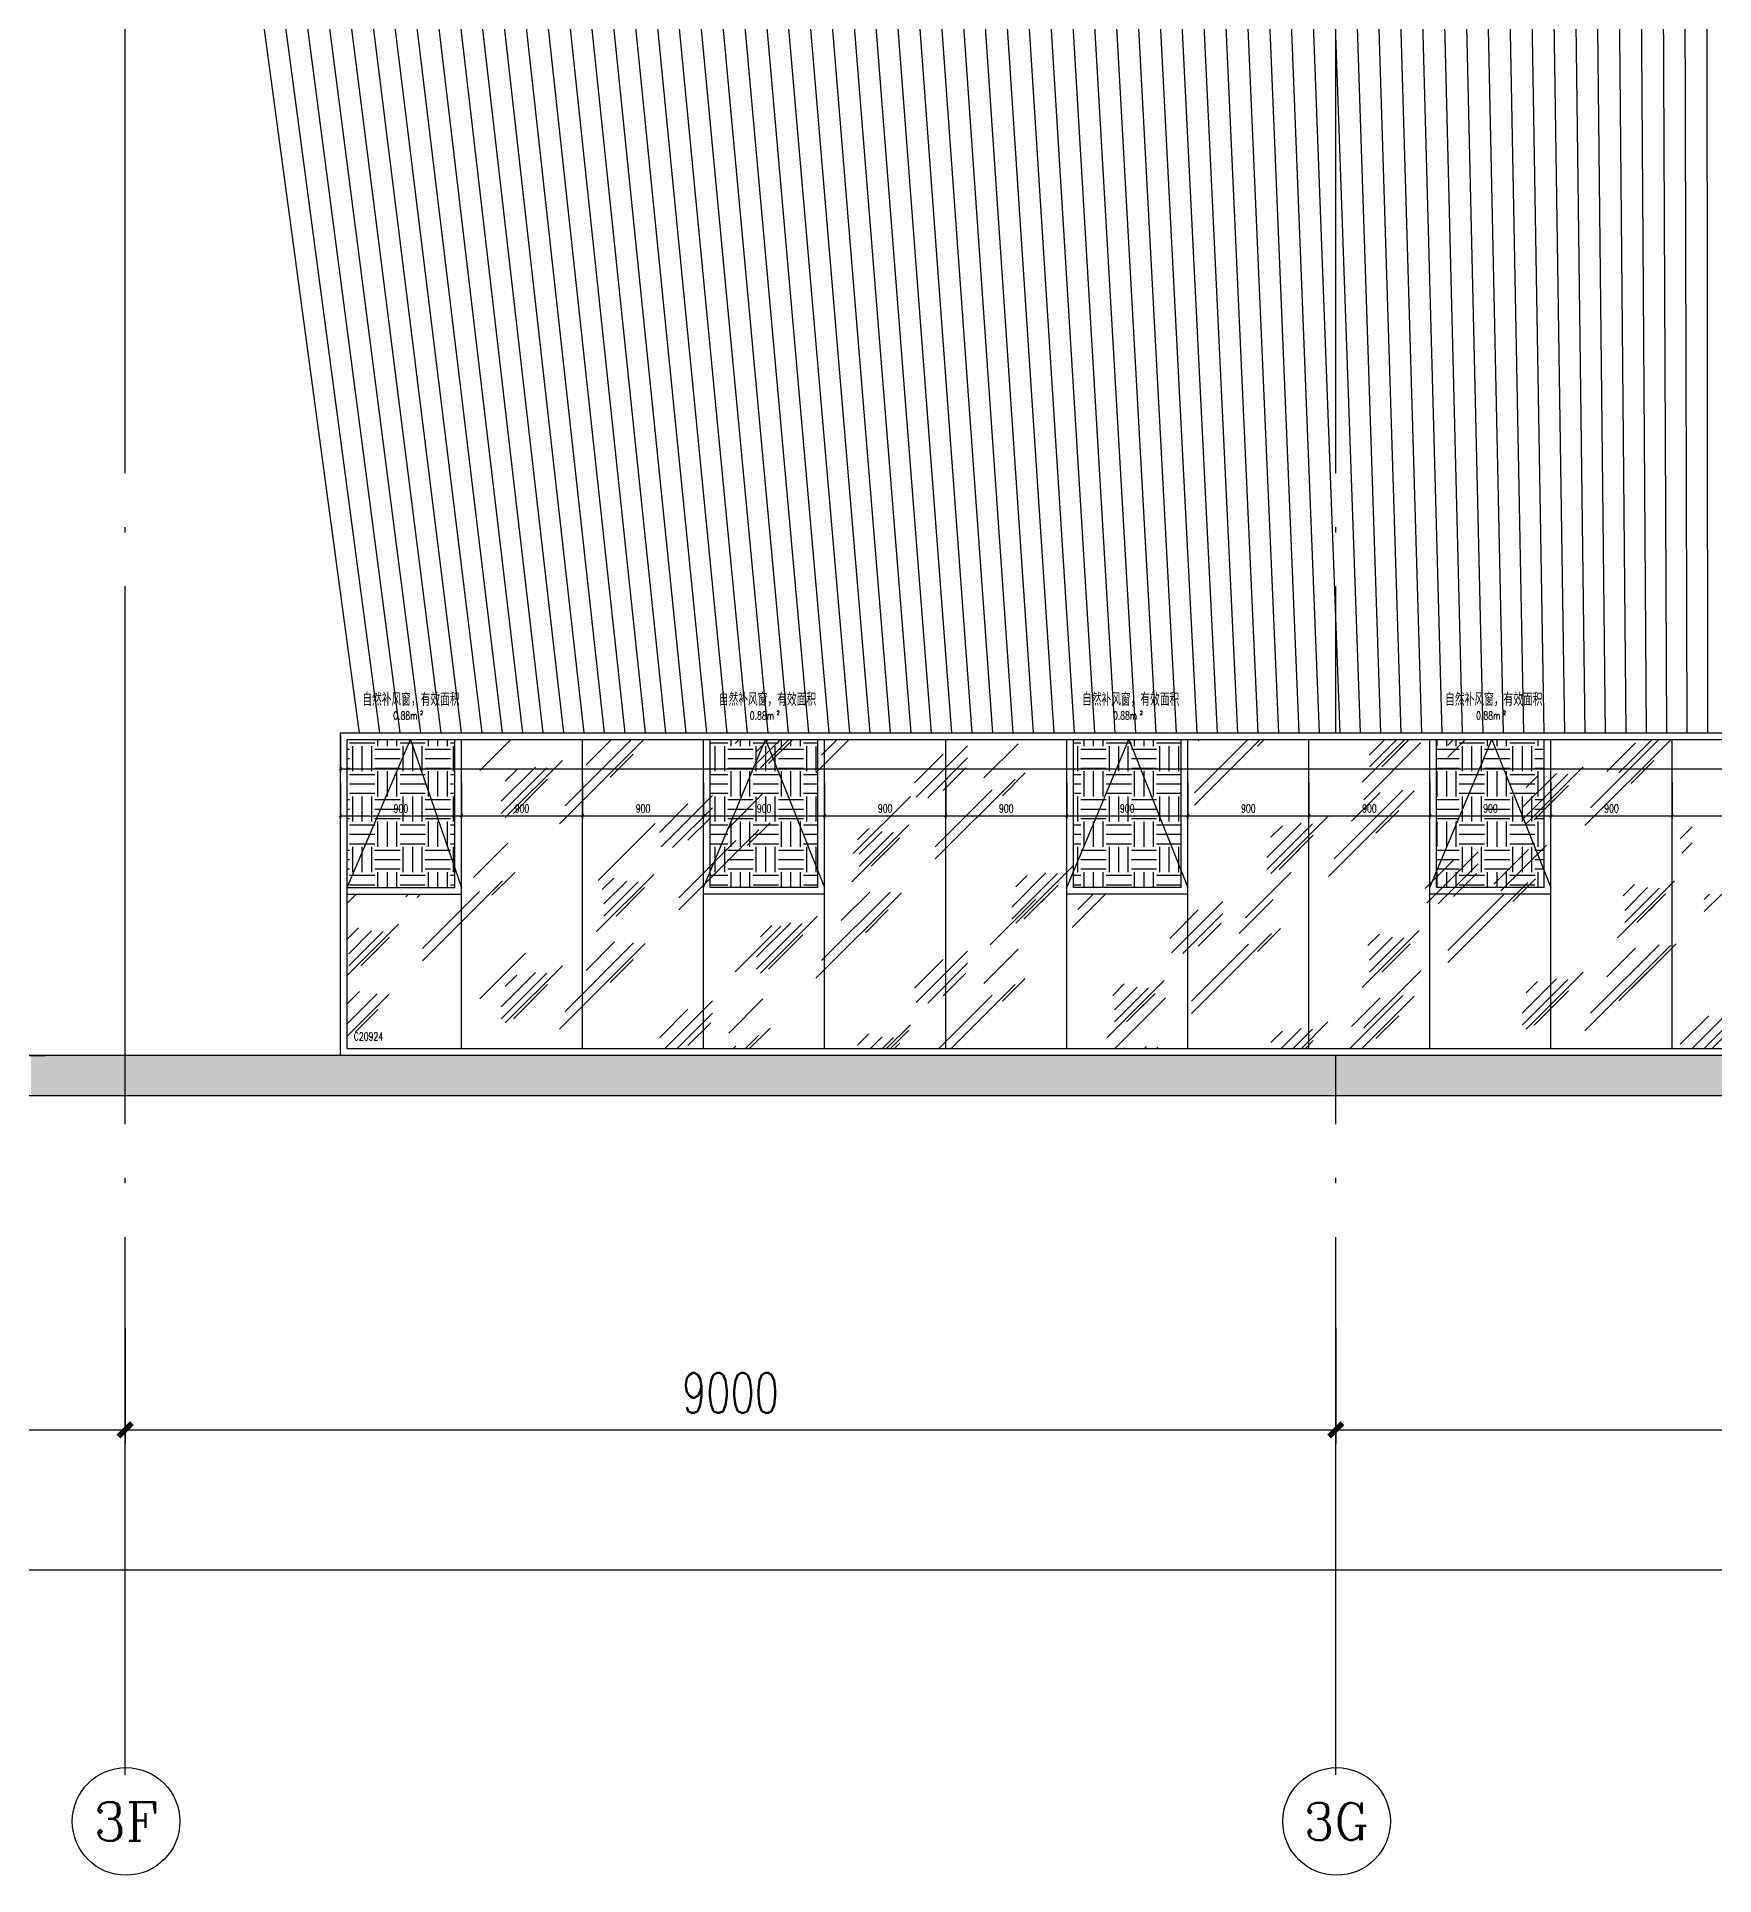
# Model space of a CAD drawing. Extents: x -4210259 to 293730, y -7499 to 868879.
# Drawn here: x 27862 to 40333, y 511142 to 524813 of the extents above; entities that cross this region are included whole.
import ezdxf
from ezdxf.enums import TextEntityAlignment as Align

# ---------------------------------------------------------------- set-up
doc = ezdxf.new("R2010")
doc.units = 0
doc.header["$LTSCALE"] = 1000
doc.header["$MEASUREMENT"] = 0
doc.linetypes.add('__DASH', pattern=[0.35, 0.25, -0.1])
doc.linetypes.add('DOTE', pattern=[2.4200000000000004, 2, -0.2, 0.02, -0.2])
doc.layers.get('Defpoints').update_dxf_attribs({"color": 210})
for name, color, linetype in [('A-AXIS-D', 1, 'Continuous'), ('A-AXIS-DOTE', 14, 'DOTE'), ('A-HATCH-2', 251, 'Continuous'), ('A-LIN-V', 9, 'Continuous'), ('A-WINDOW', 140, 'Continuous'), ('A-门窗表显示尺寸', 160, 'Continuous'), ('AS-WALL', 40, 'Continuous'), ('PUB_TEXT', 7, 'Continuous'), ('SPACE', 7, 'Continuous'), ('SPACE_HATCH', 8, 'Continuous'), ('参考线', 8, 'Continuous')]:
    doc.layers.add(name, color=color, linetype=linetype)
doc.layers.add('A-WALL-HATCH', color=8, linetype='Continuous', lineweight=13)
doc.styles.add('_TCH_AXIS', font='COMPLEX', dxfattribs={"bigfont": 'GBCBIG'})
doc.styles.add('_TCH_DIM_T3', font='SIMPLEX', dxfattribs={"width": 0.7058823529411765, "bigfont": 'GBCBIG'})
doc.styles.add('_TCH_SPACE', font='SIMPLEX', dxfattribs={"height": 5, "bigfont": 'GBCBIG'})
doc.styles.add('A-DIM_T3', font='SIMPLEX', dxfattribs={"width": 0.7058823529411765, "bigfont": 'GBCBIG'})
doc.styles.add('A-STANDARD', font='SIMPLEX', dxfattribs={"bigfont": 'GBCBIG'})
doc.dimstyles.new('_TCH_ARCH&&100', dxfattribs={"dimtxt": 297.5, "dimasz": 100, "dimexe": 100, "dimexo": 100, "dimgap": 126.25, "dimtad": 1, "dimdec": 0, "dimzin": 0, "dimdsep": 46, "dimtxsty": '_TCH_DIM_T3', "dimblk": 'ARCHTICK', "dimcen": 0.09, "dimclrt": 7, "dimazin": 2, "dimtfac": 1, "dimtdec": 0, "dimtix": 1, "dimtmove": 2, "dimatfit": 3, "dimfxl": 0, "dimtolj": 1, "dimtzin": 0, "dimarcsym": 0})
doc.dimstyles.new('A-DIM&&20', dxfattribs={"dimtxt": 59.5, "dimasz": 20, "dimexe": 20, "dimexo": 20, "dimgap": 25.25, "dimtad": 1, "dimdec": 0, "dimzin": 0, "dimdsep": 46, "dimtxsty": 'A-DIM_T3', "dimblk": 'ARCHTICK', "dimcen": 0.09, "dimclrt": 7, "dimazin": 2, "dimtfac": 1, "dimtdec": 0, "dimtix": 1, "dimtmove": 2, "dimatfit": 3, "dimfxl": 0, "dimtolj": 1, "dimtzin": 0, "dimarcsym": 0})
pattern_1 = [(0, (0, 0), (187.5, 187.5), [187.5, -187.5]), (0, (0, 70.3125), (187.5, 187.5), [187.5, -187.5]), (0, (0, 140.625), (187.5, 187.5), [187.5, -187.5]), (90, (23.4375, 164.0625), (-187.5, 187.5), [187.5, -187.5]), (90, (93.75, 164.0625), (-187.5, 187.5), [187.5, -187.5]), (90, (164.0625, 164.0625), (-187.5, 187.5), [187.5, -187.5])]

# ---------------------------------------------------------------- blocks, each defined once
blk = doc.blocks.new('_ArchTick')
at = {"color": 0, "linetype": 'ByBlock', "const_width": 0.4}
blk.add_lwpolyline([(-0.5, -0.5), (0.5, 0.5)], dxfattribs=at)
blk = doc.blocks.new('*D1271')
at = {"layer": 'A-门窗表显示尺寸', "color": 0, "lineweight": -2}
for p, q in [((161899.3323832995, 519617.4520265404), (161899.3323832995, 519350.0000000253)), ((182799.3323832988, 519617.4520265404), (182799.3323832988, 519350.0000000253)), ((161899.3323832995, 519370.0000000253), (182799.3323832988, 519370.0000000253))]:
    blk.add_line(p, q, dxfattribs=at)
at = {"layer": 'Defpoints', "color": 0}
for p in [(161899.3323832995, 519637.4520265404), (182799.3323832988, 519637.4520265404), (182799.3323832988, 519370.0000000253)]:
    blk.add_point(p, dxfattribs=at)
at = {"layer": 'A-门窗表显示尺寸', "color": 0, "lineweight": -2, "xscale": 20, "yscale": 20, "zscale": 20, "rotation": 180}
blk.add_blockref('_ArchTick', (161899.3323832995, 519370.0000000253), dxfattribs=at)
at = {"layer": 'A-门窗表显示尺寸', "color": 0, "lineweight": -2, "xscale": 20, "yscale": 20, "zscale": 20}
blk.add_blockref('_ArchTick', (182799.3323832988, 519370.0000000253), dxfattribs=at)
at = {"layer": 'A-门窗表显示尺寸', "color": 7, "insert": (172349.3323832991, 519425.0000000253), "char_height": 59.5, "attachment_point": 5, "style": 'A-DIM_T3'}
blk.add_mtext('\\A1;20900', dxfattribs=at)
blk = doc.blocks.new('*D1285')
at = {"layer": 'A-门窗表显示尺寸', "color": 0, "lineweight": -2}
for p, q in [((171799.3323833388, 519267.4520265404), (171799.3323833388, 519000.0000000253)), ((172899.3323833388, 519267.4520265404), (172899.3323833388, 519000.0000000253)), ((171799.3323833388, 519020.0000000253), (172899.3323833388, 519020.0000000253))]:
    blk.add_line(p, q, dxfattribs=at)
at = {"layer": 'Defpoints', "color": 0}
for p in [(171799.3323833388, 519287.4520265404), (172899.3323833388, 519287.4520265404), (172899.3323833388, 519020.0000000253)]:
    blk.add_point(p, dxfattribs=at)
at = {"layer": 'A-门窗表显示尺寸', "color": 0, "lineweight": -2, "xscale": 20, "yscale": 20, "zscale": 20, "rotation": 180}
blk.add_blockref('_ArchTick', (171799.3323833388, 519020.0000000253), dxfattribs=at)
at = {"layer": 'A-门窗表显示尺寸', "color": 0, "lineweight": -2, "xscale": 20, "yscale": 20, "zscale": 20}
blk.add_blockref('_ArchTick', (172899.3323833388, 519020.0000000253), dxfattribs=at)
at = {"layer": 'A-门窗表显示尺寸', "color": 7, "insert": (172349.3323833388, 519075.0000000253), "char_height": 59.5, "attachment_point": 5, "style": 'A-DIM_T3'}
blk.add_mtext('\\A1;1100', dxfattribs=at)
blk = doc.blocks.new('*D1286')
at = {"layer": 'A-门窗表显示尺寸', "color": 0, "lineweight": -2}
for p, q in [((170899.3323833388, 519267.4520265404), (170899.3323833388, 519000.0000000253)), ((171799.3323833388, 519267.4520265404), (171799.3323833388, 519000.0000000253)), ((170899.3323833388, 519020.0000000253), (171799.3323833388, 519020.0000000253))]:
    blk.add_line(p, q, dxfattribs=at)
at = {"layer": 'Defpoints', "color": 0}
for p in [(170899.3323833388, 519287.4520265404), (171799.3323833388, 519287.4520265404), (171799.3323833388, 519020.0000000253)]:
    blk.add_point(p, dxfattribs=at)
at = {"layer": 'A-门窗表显示尺寸', "color": 0, "lineweight": -2, "xscale": 20, "yscale": 20, "zscale": 20, "rotation": 180}
blk.add_blockref('_ArchTick', (170899.3323833388, 519020.0000000253), dxfattribs=at)
at = {"layer": 'A-门窗表显示尺寸', "color": 0, "lineweight": -2, "xscale": 20, "yscale": 20, "zscale": 20}
blk.add_blockref('_ArchTick', (171799.3323833388, 519020.0000000253), dxfattribs=at)
at = {"layer": 'A-门窗表显示尺寸', "color": 7, "insert": (171349.3323833388, 519075.0000000253), "char_height": 59.5, "attachment_point": 5, "style": 'A-DIM_T3'}
blk.add_mtext('\\A1;900', dxfattribs=at)
blk = doc.blocks.new('*D1287')
at = {"layer": 'A-门窗表显示尺寸', "color": 0, "lineweight": -2}
for p, q in [((169999.3323833388, 519267.4520265404), (169999.3323833388, 519000.0000000253)), ((170899.3323833388, 519267.4520265404), (170899.3323833388, 519000.0000000253)), ((169999.3323833388, 519020.0000000253), (170899.3323833388, 519020.0000000253))]:
    blk.add_line(p, q, dxfattribs=at)
at = {"layer": 'Defpoints', "color": 0}
for p in [(169999.3323833388, 519287.4520265404), (170899.3323833388, 519287.4520265404), (170899.3323833388, 519020.0000000253)]:
    blk.add_point(p, dxfattribs=at)
at = {"layer": 'A-门窗表显示尺寸', "color": 0, "lineweight": -2, "xscale": 20, "yscale": 20, "zscale": 20, "rotation": 180}
blk.add_blockref('_ArchTick', (169999.3323833388, 519020.0000000253), dxfattribs=at)
at = {"layer": 'A-门窗表显示尺寸', "color": 0, "lineweight": -2, "xscale": 20, "yscale": 20, "zscale": 20}
blk.add_blockref('_ArchTick', (170899.3323833388, 519020.0000000253), dxfattribs=at)
at = {"layer": 'A-门窗表显示尺寸', "color": 7, "insert": (170449.3323833388, 519075.0000000253), "char_height": 59.5, "attachment_point": 5, "style": 'A-DIM_T3'}
blk.add_mtext('\\A1;900', dxfattribs=at)
blk = doc.blocks.new('*D1288')
at = {"layer": 'A-门窗表显示尺寸', "color": 0, "lineweight": -2}
for p, q in [((169099.3323833388, 519267.4520265404), (169099.3323833388, 519000.0000000253)), ((169999.3323833388, 519267.4520265404), (169999.3323833388, 519000.0000000253)), ((169099.3323833388, 519020.0000000253), (169999.3323833388, 519020.0000000253))]:
    blk.add_line(p, q, dxfattribs=at)
at = {"layer": 'Defpoints', "color": 0}
for p in [(169099.3323833388, 519287.4520265404), (169999.3323833388, 519287.4520265404), (169999.3323833388, 519020.0000000253)]:
    blk.add_point(p, dxfattribs=at)
at = {"layer": 'A-门窗表显示尺寸', "color": 0, "lineweight": -2, "xscale": 20, "yscale": 20, "zscale": 20, "rotation": 180}
blk.add_blockref('_ArchTick', (169099.3323833388, 519020.0000000253), dxfattribs=at)
at = {"layer": 'A-门窗表显示尺寸', "color": 0, "lineweight": -2, "xscale": 20, "yscale": 20, "zscale": 20}
blk.add_blockref('_ArchTick', (169999.3323833388, 519020.0000000253), dxfattribs=at)
at = {"layer": 'A-门窗表显示尺寸', "color": 7, "insert": (169549.3323833388, 519075.0000000253), "char_height": 59.5, "attachment_point": 5, "style": 'A-DIM_T3'}
blk.add_mtext('\\A1;900', dxfattribs=at)
blk = doc.blocks.new('*D1289')
at = {"layer": 'A-门窗表显示尺寸', "color": 0, "lineweight": -2}
for p, q in [((168199.3323833388, 519267.4520265404), (168199.3323833388, 519000.0000000253)), ((169099.3323833388, 519267.4520265404), (169099.3323833388, 519000.0000000253)), ((168199.3323833388, 519020.0000000253), (169099.3323833388, 519020.0000000253))]:
    blk.add_line(p, q, dxfattribs=at)
at = {"layer": 'Defpoints', "color": 0}
for p in [(168199.3323833388, 519287.4520265404), (169099.3323833388, 519287.4520265404), (169099.3323833388, 519020.0000000253)]:
    blk.add_point(p, dxfattribs=at)
at = {"layer": 'A-门窗表显示尺寸', "color": 0, "lineweight": -2, "xscale": 20, "yscale": 20, "zscale": 20, "rotation": 180}
blk.add_blockref('_ArchTick', (168199.3323833388, 519020.0000000253), dxfattribs=at)
at = {"layer": 'A-门窗表显示尺寸', "color": 0, "lineweight": -2, "xscale": 20, "yscale": 20, "zscale": 20}
blk.add_blockref('_ArchTick', (169099.3323833388, 519020.0000000253), dxfattribs=at)
at = {"layer": 'A-门窗表显示尺寸', "color": 7, "insert": (168649.3323833388, 519075.0000000253), "char_height": 59.5, "attachment_point": 5, "style": 'A-DIM_T3'}
blk.add_mtext('\\A1;900', dxfattribs=at)
blk = doc.blocks.new('*D1290')
at = {"layer": 'A-门窗表显示尺寸', "color": 0, "lineweight": -2}
for p, q in [((167299.3323833391, 519267.4520265404), (167299.3323833391, 519000.0000000253)), ((168199.3323833388, 519267.4520265404), (168199.3323833388, 519000.0000000253)), ((167299.3323833391, 519020.0000000253), (168199.3323833388, 519020.0000000253))]:
    blk.add_line(p, q, dxfattribs=at)
at = {"layer": 'Defpoints', "color": 0}
for p in [(167299.3323833391, 519287.4520265404), (168199.3323833388, 519287.4520265404), (168199.3323833388, 519020.0000000253)]:
    blk.add_point(p, dxfattribs=at)
at = {"layer": 'A-门窗表显示尺寸', "color": 0, "lineweight": -2, "xscale": 20, "yscale": 20, "zscale": 20, "rotation": 180}
blk.add_blockref('_ArchTick', (167299.3323833391, 519020.0000000253), dxfattribs=at)
at = {"layer": 'A-门窗表显示尺寸', "color": 0, "lineweight": -2, "xscale": 20, "yscale": 20, "zscale": 20}
blk.add_blockref('_ArchTick', (168199.3323833388, 519020.0000000253), dxfattribs=at)
at = {"layer": 'A-门窗表显示尺寸', "color": 7, "insert": (167749.3323833389, 519075.0000000253), "char_height": 59.5, "attachment_point": 5, "style": 'A-DIM_T3'}
blk.add_mtext('\\A1;900', dxfattribs=at)
blk = doc.blocks.new('*D1291')
at = {"layer": 'A-门窗表显示尺寸', "color": 0, "lineweight": -2}
for p, q in [((166399.3323833386, 519267.4520265404), (166399.3323833386, 519000.0000000253)), ((167299.3323833391, 519267.4520265404), (167299.3323833391, 519000.0000000253)), ((166399.3323833386, 519020.0000000253), (167299.3323833391, 519020.0000000253))]:
    blk.add_line(p, q, dxfattribs=at)
at = {"layer": 'Defpoints', "color": 0}
for p in [(166399.3323833386, 519287.4520265404), (167299.3323833391, 519287.4520265404), (167299.3323833391, 519020.0000000253)]:
    blk.add_point(p, dxfattribs=at)
at = {"layer": 'A-门窗表显示尺寸', "color": 0, "lineweight": -2, "xscale": 20, "yscale": 20, "zscale": 20, "rotation": 180}
blk.add_blockref('_ArchTick', (166399.3323833386, 519020.0000000253), dxfattribs=at)
at = {"layer": 'A-门窗表显示尺寸', "color": 0, "lineweight": -2, "xscale": 20, "yscale": 20, "zscale": 20}
blk.add_blockref('_ArchTick', (167299.3323833391, 519020.0000000253), dxfattribs=at)
at = {"layer": 'A-门窗表显示尺寸', "color": 7, "insert": (166849.3323833388, 519075.0000000253), "char_height": 59.5, "attachment_point": 5, "style": 'A-DIM_T3'}
blk.add_mtext('\\A1;900', dxfattribs=at)
blk = doc.blocks.new('*D1292')
at = {"layer": 'A-门窗表显示尺寸', "color": 0, "lineweight": -2}
for p, q in [((165499.3323833386, 519267.4520265404), (165499.3323833386, 519000.0000000253)), ((166399.3323833386, 519267.4520265404), (166399.3323833386, 519000.0000000253)), ((165499.3323833386, 519020.0000000253), (166399.3323833386, 519020.0000000253))]:
    blk.add_line(p, q, dxfattribs=at)
at = {"layer": 'Defpoints', "color": 0}
for p in [(165499.3323833386, 519287.4520265404), (166399.3323833386, 519287.4520265404), (166399.3323833386, 519020.0000000253)]:
    blk.add_point(p, dxfattribs=at)
at = {"layer": 'A-门窗表显示尺寸', "color": 0, "lineweight": -2, "xscale": 20, "yscale": 20, "zscale": 20, "rotation": 180}
blk.add_blockref('_ArchTick', (165499.3323833386, 519020.0000000253), dxfattribs=at)
at = {"layer": 'A-门窗表显示尺寸', "color": 0, "lineweight": -2, "xscale": 20, "yscale": 20, "zscale": 20}
blk.add_blockref('_ArchTick', (166399.3323833386, 519020.0000000253), dxfattribs=at)
at = {"layer": 'A-门窗表显示尺寸', "color": 7, "insert": (165949.3323833386, 519075.0000000253), "char_height": 59.5, "attachment_point": 5, "style": 'A-DIM_T3'}
blk.add_mtext('\\A1;900', dxfattribs=at)
blk = doc.blocks.new('*D1293')
at = {"layer": 'A-门窗表显示尺寸', "color": 0, "lineweight": -2}
for p, q in [((164599.3323833386, 519267.4520265404), (164599.3323833386, 519000.0000000253)), ((165499.3323833386, 519267.4520265404), (165499.3323833386, 519000.0000000253)), ((164599.3323833386, 519020.0000000253), (165499.3323833386, 519020.0000000253))]:
    blk.add_line(p, q, dxfattribs=at)
at = {"layer": 'Defpoints', "color": 0}
for p in [(164599.3323833386, 519287.4520265404), (165499.3323833386, 519287.4520265404), (165499.3323833386, 519020.0000000253)]:
    blk.add_point(p, dxfattribs=at)
at = {"layer": 'A-门窗表显示尺寸', "color": 0, "lineweight": -2, "xscale": 20, "yscale": 20, "zscale": 20, "rotation": 180}
blk.add_blockref('_ArchTick', (164599.3323833386, 519020.0000000253), dxfattribs=at)
at = {"layer": 'A-门窗表显示尺寸', "color": 0, "lineweight": -2, "xscale": 20, "yscale": 20, "zscale": 20}
blk.add_blockref('_ArchTick', (165499.3323833386, 519020.0000000253), dxfattribs=at)
at = {"layer": 'A-门窗表显示尺寸', "color": 7, "insert": (165049.3323833386, 519075.0000000253), "char_height": 59.5, "attachment_point": 5, "style": 'A-DIM_T3'}
blk.add_mtext('\\A1;900', dxfattribs=at)
blk = doc.blocks.new('*D1294')
at = {"layer": 'A-门窗表显示尺寸', "color": 0, "lineweight": -2}
for p, q in [((163699.3323833386, 519267.4520265404), (163699.3323833386, 519000.0000000253)), ((164599.3323833386, 519267.4520265404), (164599.3323833386, 519000.0000000253)), ((163699.3323833386, 519020.0000000253), (164599.3323833386, 519020.0000000253))]:
    blk.add_line(p, q, dxfattribs=at)
at = {"layer": 'Defpoints', "color": 0}
for p in [(163699.3323833386, 519287.4520265404), (164599.3323833386, 519287.4520265404), (164599.3323833386, 519020.0000000253)]:
    blk.add_point(p, dxfattribs=at)
at = {"layer": 'A-门窗表显示尺寸', "color": 0, "lineweight": -2, "xscale": 20, "yscale": 20, "zscale": 20, "rotation": 180}
blk.add_blockref('_ArchTick', (163699.3323833386, 519020.0000000253), dxfattribs=at)
at = {"layer": 'A-门窗表显示尺寸', "color": 0, "lineweight": -2, "xscale": 20, "yscale": 20, "zscale": 20}
blk.add_blockref('_ArchTick', (164599.3323833386, 519020.0000000253), dxfattribs=at)
at = {"layer": 'A-门窗表显示尺寸', "color": 7, "insert": (164149.3323833386, 519075.0000000253), "char_height": 59.5, "attachment_point": 5, "style": 'A-DIM_T3'}
blk.add_mtext('\\A1;900', dxfattribs=at)
blk = doc.blocks.new('*D1295')
at = {"layer": 'A-门窗表显示尺寸', "color": 0, "lineweight": -2}
for p, q in [((162799.3323833386, 519267.4520265404), (162799.3323833386, 519000.0000000253)), ((163699.3323833386, 519267.4520265404), (163699.3323833386, 519000.0000000253)), ((162799.3323833386, 519020.0000000253), (163699.3323833386, 519020.0000000253))]:
    blk.add_line(p, q, dxfattribs=at)
at = {"layer": 'Defpoints', "color": 0}
for p in [(162799.3323833386, 519287.4520265404), (163699.3323833386, 519287.4520265404), (163699.3323833386, 519020.0000000253)]:
    blk.add_point(p, dxfattribs=at)
at = {"layer": 'A-门窗表显示尺寸', "color": 0, "lineweight": -2, "xscale": 20, "yscale": 20, "zscale": 20, "rotation": 180}
blk.add_blockref('_ArchTick', (162799.3323833386, 519020.0000000253), dxfattribs=at)
at = {"layer": 'A-门窗表显示尺寸', "color": 0, "lineweight": -2, "xscale": 20, "yscale": 20, "zscale": 20}
blk.add_blockref('_ArchTick', (163699.3323833386, 519020.0000000253), dxfattribs=at)
at = {"layer": 'A-门窗表显示尺寸', "color": 7, "insert": (163249.3323833386, 519075.0000000253), "char_height": 59.5, "attachment_point": 5, "style": 'A-DIM_T3'}
blk.add_mtext('\\A1;900', dxfattribs=at)
blk = doc.blocks.new('*D1296')
at = {"layer": 'A-门窗表显示尺寸', "color": 0, "lineweight": -2}
for p, q in [((161899.3323832992, 519267.4520265404), (161899.3323832992, 519000.0000000253)), ((162799.3323833386, 519267.4520265404), (162799.3323833386, 519000.0000000253)), ((161899.3323832992, 519020.0000000253), (162799.3323833386, 519020.0000000253))]:
    blk.add_line(p, q, dxfattribs=at)
at = {"layer": 'Defpoints', "color": 0}
for p in [(161899.3323832992, 519287.4520265404), (162799.3323833386, 519287.4520265404), (162799.3323833386, 519020.0000000253)]:
    blk.add_point(p, dxfattribs=at)
at = {"layer": 'A-门窗表显示尺寸', "color": 0, "lineweight": -2, "xscale": 20, "yscale": 20, "zscale": 20, "rotation": 180}
blk.add_blockref('_ArchTick', (161899.3323832992, 519020.0000000253), dxfattribs=at)
at = {"layer": 'A-门窗表显示尺寸', "color": 0, "lineweight": -2, "xscale": 20, "yscale": 20, "zscale": 20}
blk.add_blockref('_ArchTick', (162799.3323833386, 519020.0000000253), dxfattribs=at)
at = {"layer": 'A-门窗表显示尺寸', "color": 7, "insert": (162349.3323833189, 519075.0000000253), "char_height": 59.5, "attachment_point": 5, "style": 'A-DIM_T3'}
blk.add_mtext('\\A1;900', dxfattribs=at)
blk = doc.blocks.new('*D725')
at = {"layer": 'A-AXIS-D', "color": 0, "lineweight": -2}
for p, q in [((-17280.66761670116, 515211.3858529096), (-17280.66761670116, 513313.3764944364)), ((168419.3323860153, 515211.3858529096), (168419.3323860153, 513313.3764944364)), ((-17280.66761670116, 513413.3764944364), (168419.3323860153, 513413.3764944364))]:
    blk.add_line(p, q, dxfattribs=at)
at = {"layer": 'Defpoints', "color": 0}
for p in [(-17280.66761670116, 515311.3858529096), (168419.3323860153, 515311.3858529096), (168419.3323860153, 513413.3764944364)]:
    blk.add_point(p, dxfattribs=at)
at = {"layer": 'A-AXIS-D', "color": 0, "lineweight": -2, "xscale": 100, "yscale": 100, "zscale": 100, "rotation": 180}
blk.add_blockref('_ArchTick', (-17280.66761670116, 513413.3764944364), dxfattribs=at)
at = {"layer": 'A-AXIS-D', "color": 0, "lineweight": -2, "xscale": 100, "yscale": 100, "zscale": 100}
blk.add_blockref('_ArchTick', (168419.3323860153, 513413.3764944364), dxfattribs=at)
at = {"layer": 'A-AXIS-D', "color": 7, "insert": (75569.33238465709, 513688.3764944364), "char_height": 297.5, "attachment_point": 5, "style": '_TCH_DIM_T3'}
blk.add_mtext('\\A1;185700', dxfattribs=at)
blk = doc.blocks.new('*D740')
at = {"layer": 'A-AXIS-D', "color": 0, "lineweight": -2}
for p, q in [((37519.33238329894, 515211.3858529096), (37519.33238329894, 514353.3764944364)), ((46519.33238329881, 515211.3858529096), (46519.33238329881, 514353.3764944364)), ((37519.33238329894, 514453.3764944364), (46519.33238329881, 514453.3764944364))]:
    blk.add_line(p, q, dxfattribs=at)
at = {"layer": 'Defpoints', "color": 0}
for p in [(37519.33238329894, 515311.3858529096), (46519.33238329881, 515311.3858529096), (46519.33238329881, 514453.3764944364)]:
    blk.add_point(p, dxfattribs=at)
at = {"layer": 'A-AXIS-D', "color": 0, "lineweight": -2, "xscale": 100, "yscale": 100, "zscale": 100, "rotation": 180}
blk.add_blockref('_ArchTick', (37519.33238329894, 514453.3764944364), dxfattribs=at)
at = {"layer": 'A-AXIS-D', "color": 0, "lineweight": -2, "xscale": 100, "yscale": 100, "zscale": 100}
blk.add_blockref('_ArchTick', (46519.33238329881, 514453.3764944364), dxfattribs=at)
at = {"layer": 'A-AXIS-D', "color": 7, "insert": (42019.33238329888, 514728.3764944364), "char_height": 297.5, "attachment_point": 5, "style": '_TCH_DIM_T3'}
blk.add_mtext('\\A1;9000', dxfattribs=at)
blk = doc.blocks.new('*D741')
at = {"layer": 'A-AXIS-D', "color": 0, "lineweight": -2}
for p, q in [((28519.3323832989, 515211.3858529096), (28519.3323832989, 514353.3764944364)), ((37519.33238329894, 515211.3858529096), (37519.33238329894, 514353.3764944364)), ((28519.3323832989, 514453.3764944364), (37519.33238329894, 514453.3764944364))]:
    blk.add_line(p, q, dxfattribs=at)
at = {"layer": 'Defpoints', "color": 0}
for p in [(28519.3323832989, 515311.3858529096), (37519.33238329894, 515311.3858529096), (37519.33238329894, 514453.3764944364)]:
    blk.add_point(p, dxfattribs=at)
at = {"layer": 'A-AXIS-D', "color": 0, "lineweight": -2, "xscale": 100, "yscale": 100, "zscale": 100, "rotation": 180}
blk.add_blockref('_ArchTick', (28519.3323832989, 514453.3764944364), dxfattribs=at)
at = {"layer": 'A-AXIS-D', "color": 0, "lineweight": -2, "xscale": 100, "yscale": 100, "zscale": 100}
blk.add_blockref('_ArchTick', (37519.33238329894, 514453.3764944364), dxfattribs=at)
at = {"layer": 'A-AXIS-D', "color": 7, "insert": (33019.33238329892, 514728.3764944364), "char_height": 297.5, "attachment_point": 5, "style": '_TCH_DIM_T3'}
blk.add_mtext('\\A1;9000', dxfattribs=at)
blk = doc.blocks.new('*D742')
at = {"layer": 'A-AXIS-D', "color": 0, "lineweight": -2}
for p, q in [((19519.33238329872, 515211.3858529096), (19519.33238329872, 514353.3764944364)), ((28519.3323832989, 515211.3858529096), (28519.3323832989, 514353.3764944364)), ((19519.33238329872, 514453.3764944364), (28519.3323832989, 514453.3764944364))]:
    blk.add_line(p, q, dxfattribs=at)
at = {"layer": 'Defpoints', "color": 0}
for p in [(19519.33238329872, 515311.3858529096), (28519.3323832989, 515311.3858529096), (28519.3323832989, 514453.3764944364)]:
    blk.add_point(p, dxfattribs=at)
at = {"layer": 'A-AXIS-D', "color": 0, "lineweight": -2, "xscale": 100, "yscale": 100, "zscale": 100, "rotation": 180}
blk.add_blockref('_ArchTick', (19519.33238329872, 514453.3764944364), dxfattribs=at)
at = {"layer": 'A-AXIS-D', "color": 0, "lineweight": -2, "xscale": 100, "yscale": 100, "zscale": 100}
blk.add_blockref('_ArchTick', (28519.3323832989, 514453.3764944364), dxfattribs=at)
at = {"layer": 'A-AXIS-D', "color": 7, "insert": (24019.33238329881, 514728.3764944364), "char_height": 297.5, "attachment_point": 5, "style": '_TCH_DIM_T3'}
blk.add_mtext('\\A1;9000', dxfattribs=at)
blk = doc.blocks.new('C21024-M')
at = {"layer": 'SPACE', "color": 1, "style": '_TCH_SPACE'}
for p in [(162061.6986611544, 519837.4520265352), (164712.4980203777, 519837.4520265521), (164712.4980203777, 519837.4520265521), (167412.4980203777, 519837.4520265521), (167412.4980203777, 519837.4520265521), (170112.4980203777, 519837.4520265521), (170112.4980203777, 519837.4520265521)]:
    blk.add_text('自然补风窗，有效面积', height=96.45390070921985, dxfattribs=at).set_placement(p)
at = {"layer": 'SPACE', "color": 1, "style": '_TCH_SPACE', "width": 0.7058823529411765}
for s, height, p in [('2', 29.75, (162491.9327037076, 519770.0770265352)), ('2', 29.75, (165142.7320629309, 519770.0770265521)), ('2', 29.75, (165142.7320629309, 519770.0770265521)), ('2', 29.75, (167842.7320629309, 519770.0770265521)), ('2', 29.75, (167842.7320629309, 519770.0770265521)), ('2', 29.75, (170542.7320629309, 519770.0770265521)), ('2', 29.75, (170542.7320629309, 519770.0770265521)), ('0.88m', 59.5, (162291.9327037076, 519735.0770265352)), ('0.88m', 59.5, (164942.7320629309, 519735.0770265521)), ('0.88m', 59.5, (164942.7320629309, 519735.0770265521)), ('0.88m', 59.5, (167642.7320629309, 519735.0770265521)), ('0.88m', 59.5, (167642.7320629309, 519735.0770265521)), ('0.88m', 59.5, (170342.7320629309, 519735.0770265521)), ('0.88m', 59.5, (170342.7320629309, 519735.0770265521))]:
    blk.add_text(s, height=height, dxfattribs=at).set_placement(p)
blk.add_wipeout([(161899.3323832997, 517237.4520265405), (182799.33238329875, 517237.4520265172), (182799.33238329878, 519637.4520265405), (161899.3323832997, 519637.4520265643)]).dxf.layer = '参考线'
at = {"layer": 'A-WALL-HATCH'}
h = blk.add_hatch(dxfattribs=at)
h.set_pattern_fill('玻璃2', color=256, scale=100, angle=180)
h.set_pattern_definition([(45, (1568211.067298129, 60.00000002532033), (0, 1527.350647362943), [600, -360, 600, -360, 240, -523.28157]), (45, (1568181.067298129, 90.00000002532033), (0, 1527.350647362943), [480, -600, 360, -360, 420, -463.28157]), (45, (1568181.067298129, 180.0000000253203), (0, 1527.350647362943), [360, -720, 240, -360, 540, -463.28157]), (45, (1568271.067298129, 90.00000002532033), (0, 1527.350647362943), [360, -720, 300, -1303.2815]), (45, (1568361.067298129, 180.0000000253203), (0, 1527.350647362943), [180, -900, 120, -1483.2815]), (45, (1568211.067298129, 330.0000000253203), (0, 1527.350647362943), [120, -900, 120, -480, 300, -763.28157]), (45, (1568751.067298129, 240.0000000253203), (0, 1527.350647362943), [600, -900, 720, -475.28157]), (45, (1568751.067298129, 150.0000000253203), (0, 1527.350647362943), [840, -600, 900, -355.28157]), (45, (1568901.067298129, 270.0000000253203), (0, -1697.056274847714), [600, -840, 480, -763.28157]), (45, (1568811.067298129, 450.0000000253203), (0, 1527.350647362943), [300, -1200, 360, -823.28157]), (45, (1568991.067298129, 360.0000000253203), (0, 1527.350647362943), [240, -1200, 240, -1003.2815])])
h.paths.add_polyline_path([(182749.3323833151, 517287.4520265208), (161949.3323833076, 517287.4520265306), (161949.3323832997, 518437.4520265355), (162849.3323832867, 518437.4520265642), (162849.3323832867, 519587.4520265404), (167449.3323833388, 519587.4520265404), (167449.3323833388, 518437.452026514), (168249.3323833388, 518437.4520265141), (168249.3323833388, 519587.4520265404), (171949.3323833388, 519587.4520265404), (171949.3323833388, 518437.4520265143), (172749.3323833388, 518437.4520265142), (172749.3323833388, 519587.4520265403), (176449.3323833388, 519587.4520265404), (176449.3323833388, 518437.4520265143), (177249.3323833388, 518437.4520265142), (177249.3323833388, 519587.4520265403), (181849.3323833118, 519587.4520265404), (181849.3323833118, 518437.4520265642), (182749.3323832988, 518437.4520265306)])
at = {"layer": 'SPACE_HATCH'}
h = blk.add_hatch(dxfattribs=at)
h.set_pattern_fill('土壤', color=1, scale=50, style=0)
h.set_pattern_definition(pattern_1)
h.paths.add_polyline_path([(161949.3323833621, 518487.4520264544), (162749.3323833176, 518487.4520267898), (162749.3323831689, 519587.4520265012), (161949.3323832233, 519587.4520265647)])
h = blk.add_hatch(dxfattribs=at)
h.set_pattern_fill('土壤', color=1, scale=50, style=0)
h.set_pattern_definition(pattern_1)
h.paths.add_polyline_path([(165449.3323832613, 518487.4520264065), (164649.3323832671, 518487.4520266579), (164649.3323834057, 519587.4520265325), (165449.3323833758, 519587.4520266025)])
h = blk.add_hatch(dxfattribs=at)
h.set_pattern_fill('土壤', color=1, scale=50, style=0)
h.set_pattern_definition(pattern_1)
h.paths.add_polyline_path([(165449.3323832613, 518487.4520264066), (164649.3323832671, 518487.452026658), (164649.3323834057, 519587.4520265326), (165449.3323833758, 519587.4520266025)])
h = blk.add_hatch(dxfattribs=at)
h.set_pattern_fill('土壤', color=1, scale=50, style=0)
h.set_pattern_definition(pattern_1)
h.paths.add_polyline_path([(168149.3323832613, 518487.4520264065), (167349.3323832671, 518487.4520266579), (167349.3323834057, 519587.4520265325), (168149.3323833758, 519587.4520266025)])
h = blk.add_hatch(dxfattribs=at)
h.set_pattern_fill('土壤', color=1, scale=50, style=0)
h.set_pattern_definition(pattern_1)
h.paths.add_polyline_path([(168149.3323832613, 518487.4520264066), (167349.3323832671, 518487.452026658), (167349.3323834057, 519587.4520265326), (168149.3323833758, 519587.4520266025)])
h = blk.add_hatch(dxfattribs=at)
h.set_pattern_fill('土壤', color=1, scale=50, style=0)
h.set_pattern_definition(pattern_1)
h.paths.add_polyline_path([(170849.3323832613, 518487.4520264065), (170049.3323832671, 518487.4520266579), (170049.3323834057, 519587.4520265325), (170849.3323833758, 519587.4520266025)])
h = blk.add_hatch(dxfattribs=at)
h.set_pattern_fill('土壤', color=1, scale=50, style=0)
h.set_pattern_definition(pattern_1)
h.paths.add_polyline_path([(170849.3323832613, 518487.4520264066), (170049.3323832671, 518487.452026658), (170049.3323834057, 519587.4520265326), (170849.3323833758, 519587.4520266025)])
at = {"layer": 'A-WINDOW'}
for p, q in [((162749.3323832867, 518487.4520265642), (162749.3323832867, 519587.4520265404)), ((162799.3323833388, 517287.4520265217), (162799.3323833388, 519587.4520265404)), ((163699.3323833388, 517287.4520265217), (163699.3323833388, 519587.4520265404)), ((164599.3323833388, 517287.4520265217), (164599.3323833388, 519587.4520265404)), ((164649.3323833388, 518487.4520265312), (164649.3323833388, 519587.4520265572)), ((165449.3323833388, 518487.4520265311), (165449.3323833388, 519587.4520265572)), ((165499.3323833388, 517287.4520265217), (165499.3323833388, 519587.4520265404)), ((166399.3323833388, 517287.4520265217), (166399.3323833388, 519587.4520265404)), ((167299.3323833388, 517287.4520265217), (167299.3323833388, 519587.4520265404)), ((167349.3323833388, 518487.4520265312), (167349.3323833388, 519587.4520265572)), ((168149.3323833388, 518487.4520265311), (168149.3323833388, 519587.4520265572)), ((168199.3323833388, 517287.4520265217), (168199.3323833388, 519587.4520265404)), ((169099.3323833388, 517287.4520265217), (169099.3323833388, 519587.4520265404)), ((169999.3323833388, 517287.4520265217), (169999.3323833388, 519587.4520265404)), ((170049.3323833388, 518487.4520265312), (170049.3323833388, 519587.4520265572)), ((170849.3323833388, 518487.4520265311), (170849.3323833388, 519587.4520265572)), ((170899.3323833388, 517287.4520265217), (170899.3323833388, 519587.4520265404)), ((171799.3323833388, 517287.4520265217), (171799.3323833388, 519587.4520265404)), ((161949.3323833132, 518487.4520265642), (162749.3323832867, 518487.4520265642)), ((161949.3323833132, 518437.4520265642), (162799.3323832864, 518437.4520265642)), ((165499.3323833388, 518437.4520265311), (164599.3323833388, 518437.4520265312)), ((165449.3323833388, 518487.4520265311), (164649.3323833388, 518487.4520265312)), ((168199.3323833388, 518437.4520265311), (167299.3323833388, 518437.4520265312)), ((168149.3323833388, 518487.4520265311), (167349.3323833388, 518487.4520265312)), ((170899.3323833388, 518437.4520265311), (169999.3323833388, 518437.4520265312)), ((170849.3323833388, 518487.4520265311), (170049.3323833388, 518487.4520265312))]:
    blk.add_line(p, q, dxfattribs=at)
for points in [[(182799.3323832988, 517237.4520265171), (161899.3323832997, 517237.4520265404), (161899.3323832997, 519637.4520265404), (182799.3323832988, 519637.4520265404)], [(182749.3323832988, 517287.4520265172), (161949.3323832997, 517287.4520265402), (161949.3323832997, 519587.4520265404), (182749.3323832988, 519587.4520265404)]]:
    blk.add_lwpolyline(points, close=True, dxfattribs=at)
for points in [[(161949.3323832997, 518487.4520265403), (162419.999990982, 519587.4520265404), (162799.3323833388, 518487.4520265141)], [(164599.3323833388, 518487.4520265142), (165059.999990982, 519587.4520265235), (165499.3323833388, 518487.4520265142)], [(167299.3323833388, 518487.4520265142), (167759.999990982, 519587.4520265235), (168199.3323833388, 518487.4520265142)], [(169999.3323833388, 518487.4520265142), (170459.999990982, 519587.4520265235), (170899.3323833388, 518487.4520265142)]]:
    blk.add_lwpolyline(points, dxfattribs=at)
at = {"layer": 'A-门窗表显示尺寸', "color": 3, "style": 'A-STANDARD', "width": 0.7058823529411765}
blk.add_text('C20924', height=59.5, dxfattribs=at).set_placement((161998.9327018592, 517350.0000000253))
at = {"layer": 'A-门窗表显示尺寸'}
for p1, p2, picture, middle in [((161899.3323832995, 519637.4520265404), (182799.3323832988, 519637.4520265404), '*D1271', (172349.3323832991, 519425.0000000253)), ((161899.3323832992, 519287.4520265404), (162799.3323833386, 519287.4520265404), '*D1296', (162349.3323833189, 519075.0000000253)), ((162799.3323833386, 519287.4520265404), (163699.3323833386, 519287.4520265404), '*D1295', (163249.3323833386, 519075.0000000253)), ((163699.3323833386, 519287.4520265404), (164599.3323833386, 519287.4520265404), '*D1294', (164149.3323833386, 519075.0000000253)), ((164599.3323833386, 519287.4520265404), (165499.3323833386, 519287.4520265404), '*D1293', (165049.3323833386, 519075.0000000253)), ((165499.3323833386, 519287.4520265404), (166399.3323833386, 519287.4520265404), '*D1292', (165949.3323833386, 519075.0000000253)), ((166399.3323833386, 519287.4520265404), (167299.3323833391, 519287.4520265404), '*D1291', (166849.3323833388, 519075.0000000253)), ((167299.3323833391, 519287.4520265404), (168199.3323833388, 519287.4520265404), '*D1290', (167749.3323833389, 519075.0000000253)), ((168199.3323833388, 519287.4520265404), (169099.3323833388, 519287.4520265404), '*D1289', (168649.3323833388, 519075.0000000253)), ((169099.3323833388, 519287.4520265404), (169999.3323833388, 519287.4520265404), '*D1288', (169549.3323833388, 519075.0000000253)), ((169999.3323833388, 519287.4520265404), (170899.3323833388, 519287.4520265404), '*D1287', (170449.3323833388, 519075.0000000253)), ((170899.3323833388, 519287.4520265404), (171799.3323833388, 519287.4520265404), '*D1286', (171349.3323833388, 519075.0000000253)), ((171799.3323833388, 519287.4520265404), (172899.3323833388, 519287.4520265404), '*D1285', (172349.3323833388, 519075.0000000253))]:
    dim = blk.add_aligned_dim(p1=p1, p2=p2, distance=-267.45202651509317, dimstyle='A-DIM&&20', dxfattribs=at)
    dim.commit()
    dim.dimension.update_dxf_attribs({"geometry": picture, "text_midpoint": middle})

msp = doc.modelspace()

# ---------------------------------------------------------------- hatches: boundary and pattern name
at = {"layer": 'A-HATCH-2'}
h = msp.add_hatch(dxfattribs=at)
h.set_pattern_fill('ANSI31', color=256, scale=150, angle=45.00000000000001)
h.set_pattern_definition([(90, (-40598589720.09633, -3384804562.000004), (-238.125, -1.848892746611746e-30), [])])
h.paths.add_polyline_path([(26319.33240373965, 535687.4520265377), (819.3324241928058, 535687.4520265121), (819.3324241934897, 517237.4520265371), (3519.496007773341, 517237.4520265125), (3519.496007773341, 522237.4520265063), (8519.49600778638, 522237.4520265063), (8519.49600778638, 517237.4520265064), (8519.332383305067, 517237.4520265223), (8819.49600778638, 517237.4520265274), (23390, 517237.4520265248), (24019.33238331359, 517237.4520265248), (10819.33238330806, 517237.452026517), (10819.33238330859, 519637.4520265329), (24019.33238329848, 519637.4520265329), (23830, 517237.4520265248), (27950, 517237.4520265248), (27819.3324040419, 517237.452026539), (26319.33240387077, 517237.452026539)])
h = msp.add_hatch(dxfattribs=at)
h.set_pattern_fill('ANSI31', color=256, scale=150, angle=45)
h.set_pattern_definition([(90, (-40598628125.62118, -3384804562.000004), (-238.125, -1.848892746611746e-30), [])])
h.paths.add_polyline_path([(53319.33242419607, 517237.4520265286), (51019.33238329848, 517237.452026521), (51019.33238329848, 519637.4520265404), (30119.33238330029, 519637.4520265404), (30119.33238330029, 517237.4520265171), (51019.33238329846, 517237.4520265288), (27919.33238329866, 517237.4520265209), (27919.33238329845, 535687.4520265247), (53319.33242419583, 535687.4520265248)])

# ---------------------------------------------------------------- linework, layer by layer
at = {"layer": 'A-AXIS-D'}
for centre in [(28525.59538479996, 511541.7498906212), (37525.59538479996, 511541.7498906212)]:
    msp.add_circle(centre, 400, dxfattribs=at)
at = {"layer": 'A-AXIS-DOTE', "ltscale": 2}
for p, q in [((28519.33238329846, 511887.4520265246), (28519.33238329846, 538485.0684404911)), ((37519.33238329846, 511887.4520265246), (37519.33238329846, 538485.0684404911))]:
    msp.add_line(p, q, dxfattribs=at)
at = {"layer": 'A-AXIS-DOTE', "linetype": '__DASH', "ltscale": 2}
msp.add_line((176167.5328996544, 517237.4520265249), (-23524.54757662199, 517237.4520265248), dxfattribs=at)
at = {"layer": 'AS-WALL'}
msp.add_line((176167.5328996544, 516937.4520265245), (-23524.54757662199, 516937.4520265246), dxfattribs=at)

# ---------------------------------------------------------------- texts
at = {"layer": 'PUB_TEXT', "style": '_TCH_AXIS'}
for s, height, p, p2 in [('3F', 288.1176230394149, (28285.49736560045, 511397.6910791015), (28765.69340399947, 511397.6910791015)), ('3G', 276.4190908966939, (37282.08332853383, 511403.5403451728), (37769.10744106609, 511403.5403451728))]:
    msp.add_text(s, height=height, dxfattribs=at).set_placement(p, p2, align=Align.FIT)

# ---------------------------------------------------------------- dimensions: what is measured, and where the dimension line sits
at = {"layer": 'A-AXIS-D'}
for base, p1, p2, picture, middle in [((168419.3323860153, 513413.3764944364), (-17280.66761670116, 515311.3858529096), (168419.3323860153, 515311.3858529096), '*D725', (75569.33238465709, 513688.3764944364)), ((28519.3323832989, 514453.3764944364), (19519.33238329872, 515311.3858529096), (28519.3323832989, 515311.3858529096), '*D742', (24019.33238329881, 514728.3764944364)), ((37519.33238329894, 514453.3764944364), (28519.3323832989, 515311.3858529096), (37519.33238329894, 515311.3858529096), '*D741', (33019.33238329892, 514728.3764944364)), ((46519.33238329881, 514453.3764944364), (37519.33238329894, 515311.3858529096), (46519.33238329881, 515311.3858529096), '*D740', (42019.33238329888, 514728.3764944364))]:
    dim = msp.add_linear_dim(base=base, p1=p1, p2=p2, angle=0, dimstyle='_TCH_ARCH&&100', override={"dimgap": 0}, dxfattribs=at)
    dim.commit()
    dim.dimension.update_dxf_attribs({"geometry": picture, "text_midpoint": middle, "dimtype": 129})

# ---------------------------------------------------------------- next in the draw order: block references
at = {"layer": 'A-LIN-V'}
msp.add_blockref('C21024-M', (-131779.9999999991, 5.820766091346741e-11), dxfattribs=at)

# ---------------------------------------------------------------- next in the draw order: hatches: boundary and pattern name
at = {"layer": 'A-HATCH-2'}
h = msp.add_hatch(dxfattribs=at)
h.set_pattern_fill('ANSI38', color=256, scale=150)
h.set_pattern_definition([(45, (0, 0), (-168.3798022700466, 168.3798022700466), []), (135, (0, 0), (-505.1394068101398, 168.3798022700467), [595.3125, -357.1875])])
h.paths.add_polyline_path([(124476.4752404356, 516937.4520265246), (168419.3323860153, 516937.4520265246), (168419.3323860153, 517237.4520265249), (124476.4752404356, 517237.4520265249)])
h.paths.add_polyline_path([(122590.7609547208, 516937.4520265245), (116519.3323833046, 516937.4520265245), (116519.3323833046, 517237.4520265249), (122590.7609547208, 517237.4520265249)])
h.paths.add_polyline_path([(108769.3324139377, 517237.4520265402), (111519.3323832916, 517237.4520265402), (111519.3323832916, 516937.4520265245), (108769.3324139377, 516937.4520265245)])
h.paths.add_polyline_path([(63019.33238326688, 516937.4520265092), (107369.3324139328, 516937.4520265092), (107369.3324139328, 517237.4520265249), (63019.33238326688, 517237.4520265249)])
h.paths.add_polyline_path([(54769.33239422063, 517237.4520265402), (57018.93270186847, 517237.4520265402), (57018.93270186847, 516937.4520265093), (54769.33239422063, 516937.4520265093)])
h.paths.add_polyline_path([(27819.3323736887, 516937.4520265246), (53369.33241421287, 516937.4520265246), (53369.33241421287, 517237.4520265095), (27819.3323736887, 517237.4520265095)])
h.paths.add_polyline_path([(8519.332383305067, 516937.4520265246), (26319.3323936814, 516937.4520265246), (26319.3323936814, 517237.4520265248), (8519.332383305067, 517237.4520265248)])
h.paths.add_polyline_path([(769.3324142096099, 517237.4520265248), (3519.332383292029, 517237.4520265248), (3519.332383292029, 516937.4520265246), (769.3324142096099, 516937.4520265246)])
h.paths.add_polyline_path([(-9980.66761670122, 516937.4520265247), (-630.6675857952796, 516937.4520265247), (-630.6675857952796, 517237.4520265401), (-9980.66761670122, 517237.4520265401)])

# ---------------------------------------------------------------- next in the draw order: linework, layer by layer
at = {"layer": 'A-LIN-V'}
msp.add_line((168419.3323860153, 517237.4520265249), (-17280.66761670111, 517237.4520265248), dxfattribs=at)

doc.saveas('drawing.dxf')
